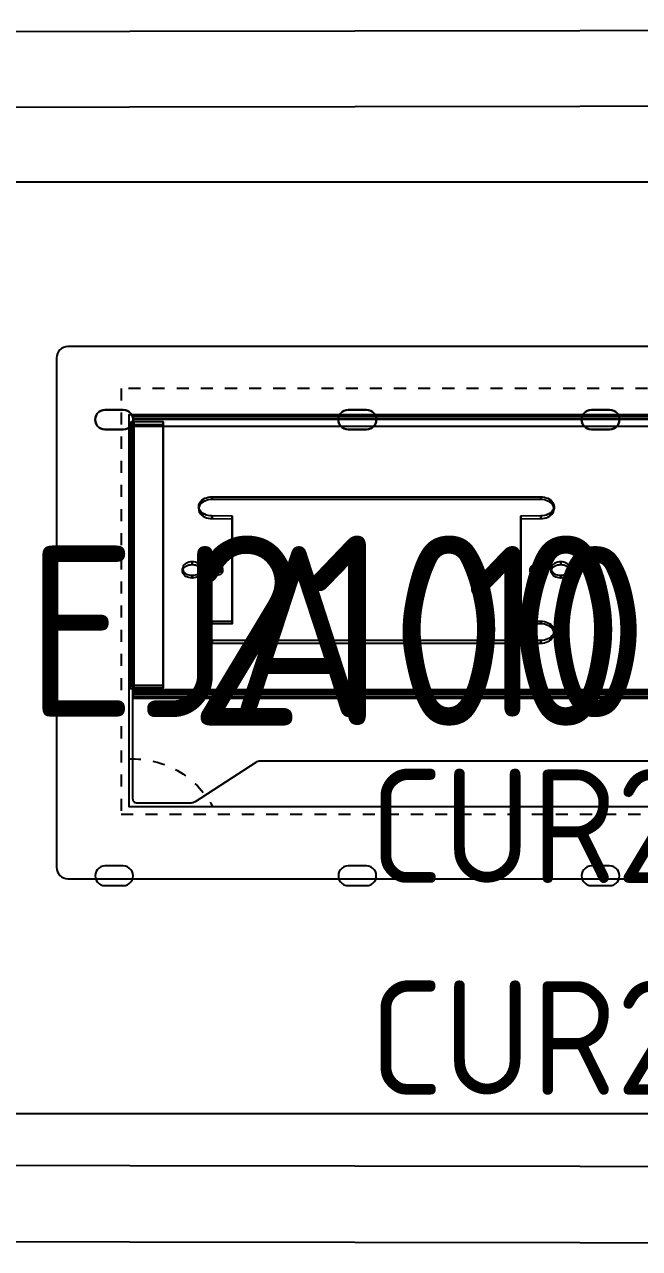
# Model space of a CAD drawing. Header units: millimetres. Extents: x 151130 to 215929, y 2134 to 34533.
# Drawn here: x 156136.6 to 156298.3, y 32322.3 to 32644.3 of the extents above; entities that cross this region are included whole.
import ezdxf

# ---------------------------------------------------------------- set-up
doc = ezdxf.new("R2010")
doc.units = ezdxf.units.MM
doc.linetypes.add('Dashed', pattern=[21.166667, 10.583333, -10.583333])
for name, color, linetype in [('caja doble', 7, 'Continuous'), ('MUEBLES', 8, 'Continuous'), ('OH CUBIERTA', 3, 'Continuous'), ('OH TEXTO', 1, 'Continuous'), ('OH!-Furniture', 7, 'Continuous'), ('OH!_LAM- A', 4, 'Continuous'), ('OH-_LAM-B', 6, 'Continuous'), ('tapa caja elect doble', 7, 'Continuous')]:
    doc.layers.add(name, color=color, linetype=linetype)
doc.styles.get("Standard").update_dxf_attribs({"font": 'isocp2.shx'})

# ---------------------------------------------------------------- blocks, each defined once
blk = doc.blocks.new('CUR25.210120')
at = {"layer": 'OH TEXTO', "insert": (874.6, 626.51), "char_height": 50, "attachment_point": 1}
blk.add_mtext_dynamic_manual_height_columns('2100 X 1200', width=453.8263, gutter_width=12.5, heights=[0], dxfattribs=at)
at = {"layer": 'OH!_LAM- A', "insert": (922.28, 565.11), "char_height": 50, "width": 489.7613, "attachment_point": 1}
blk.add_mtext('{\\H0.6x;CUR25.210120.A}', dxfattribs=at)
at = {"layer": 'OH-_LAM-B', "insert": (922.28, 509.4), "char_height": 50, "width": 489.7613, "attachment_point": 1}
blk.add_mtext('{\\H0.6x;CUR25.210120.B}', dxfattribs=at)
blk = doc.blocks.new('1000 DOBLE')
at = {"layer": 'OH!-Furniture', "color": 2}
blk.add_lwpolyline([(2093.89, 613.22), (1093.89, 613.22), (1093.89, 368.2), (2093.89, 368.2)], close=True, dxfattribs=at)
at = {"layer": 'OH!-Furniture', "color": 2, "flags": 128}
for points in [[(1394.27, 548.12), (1393.71, 548.17), (1393.14, 548.36), (1392.67, 548.69), (1392.25, 549.11), (1391.92, 549.58), (1391.74, 550.14), (1391.69, 550.71), (1391.74, 551.27), (1391.92, 551.83), (1392.25, 552.3), (1392.67, 552.73), (1393.14, 553.05), (1393.71, 553.24), (1394.27, 553.29), (1399.06, 553.29), (1399.63, 553.24), (1400.19, 553.05), (1400.66, 552.73), (1401.08, 552.3), (1401.41, 551.83), (1401.6, 551.27), (1401.64, 550.71), (1401.6, 550.14), (1401.41, 549.58), (1401.08, 549.11), (1400.66, 548.69), (1400.19, 548.36), (1399.63, 548.17), (1399.06, 548.12)], [(1399.06, 553.29), (1394.27, 553.29), (1393.71, 553.24), (1393.14, 553.05), (1392.67, 552.73), (1392.25, 552.3), (1391.92, 551.83), (1391.74, 551.27), (1391.69, 550.71), (1391.74, 550.14), (1391.92, 549.58), (1392.25, 549.11), (1392.67, 548.69), (1393.14, 548.36), (1393.71, 548.17), (1394.27, 548.12), (1399.06, 548.12), (1399.63, 548.17), (1400.19, 548.36), (1400.66, 548.69), (1401.08, 549.11), (1401.41, 549.58), (1401.6, 550.14), (1401.64, 550.71), (1401.6, 551.27), (1401.41, 551.83), (1401.08, 552.3), (1400.66, 552.73), (1400.19, 553.05), (1399.63, 553.24)], [(1458.24, 548.12), (1457.67, 548.17), (1457.11, 548.36), (1456.64, 548.69), (1456.22, 549.11), (1455.89, 549.58), (1455.7, 550.14), (1455.65, 550.71), (1455.7, 551.27), (1455.89, 551.83), (1456.22, 552.3), (1456.64, 552.73), (1457.11, 553.05), (1457.67, 553.24), (1458.24, 553.29), (1463.03, 553.29), (1463.59, 553.24), (1464.15, 553.05), (1464.62, 552.73), (1465.05, 552.3), (1465.37, 551.83), (1465.56, 551.27), (1465.61, 550.71), (1465.56, 550.14), (1465.37, 549.58), (1465.05, 549.11), (1464.62, 548.69), (1464.15, 548.36), (1463.59, 548.17), (1463.03, 548.12)], [(1463.03, 553.29), (1458.24, 553.29), (1457.67, 553.24), (1457.11, 553.05), (1456.64, 552.73), (1456.22, 552.3), (1455.89, 551.83), (1455.7, 551.27), (1455.65, 550.71), (1455.7, 550.14), (1455.89, 549.58), (1456.22, 549.11), (1456.64, 548.69), (1457.11, 548.36), (1457.67, 548.17), (1458.24, 548.12), (1463.03, 548.12), (1463.59, 548.17), (1464.15, 548.36), (1464.62, 548.69), (1465.05, 549.11), (1465.37, 549.58), (1465.56, 550.14), (1465.61, 550.71), (1465.56, 551.27), (1465.37, 551.83), (1465.05, 552.3), (1464.62, 552.73), (1464.15, 553.05), (1463.59, 553.24)], [(1522.2, 548.12), (1521.64, 548.17), (1521.07, 548.36), (1520.6, 548.69), (1520.18, 549.11), (1519.85, 549.58), (1519.66, 550.14), (1519.62, 550.71), (1519.66, 551.27), (1519.85, 551.83), (1520.18, 552.3), (1520.6, 552.73), (1521.07, 553.05), (1521.64, 553.24), (1522.2, 553.29), (1526.99, 553.29), (1527.55, 553.24), (1528.12, 553.05), (1528.59, 552.73), (1529.01, 552.3), (1529.34, 551.83), (1529.53, 551.27), (1529.57, 550.71), (1529.53, 550.14), (1529.34, 549.58), (1529.01, 549.11), (1528.59, 548.69), (1528.12, 548.36), (1527.55, 548.17), (1526.99, 548.12)], [(1526.99, 553.29), (1522.2, 553.29), (1521.64, 553.24), (1521.07, 553.05), (1520.6, 552.73), (1520.18, 552.3), (1519.85, 551.83), (1519.66, 551.27), (1519.62, 550.71), (1519.66, 550.14), (1519.85, 549.58), (1520.18, 549.11), (1520.6, 548.69), (1521.07, 548.36), (1521.64, 548.17), (1522.2, 548.12), (1526.99, 548.12), (1527.55, 548.17), (1528.12, 548.36), (1528.59, 548.69), (1529.01, 549.11), (1529.34, 549.58), (1529.53, 550.14), (1529.57, 550.71), (1529.53, 551.27), (1529.34, 551.83), (1529.01, 552.3), (1528.59, 552.73), (1528.12, 553.05), (1527.55, 553.24)], [(1399.06, 428.13), (1399.63, 428.18), (1400.19, 428.37), (1400.66, 428.69), (1401.08, 429.12), (1401.41, 429.59), (1401.6, 430.15), (1401.64, 430.71), (1401.6, 431.28), (1401.41, 431.84), (1401.08, 432.31), (1400.66, 432.73), (1400.19, 433.06), (1399.63, 433.25), (1399.06, 433.3), (1394.27, 433.3), (1393.71, 433.25), (1393.14, 433.06), (1392.67, 432.73), (1392.25, 432.31), (1391.92, 431.84), (1391.74, 431.28), (1391.69, 430.71), (1391.74, 430.15), (1391.92, 429.59), (1392.25, 429.12), (1392.67, 428.69), (1393.14, 428.37), (1393.71, 428.18), (1394.27, 428.13)], [(1399.06, 433.3), (1394.27, 433.3), (1393.71, 433.25), (1393.14, 433.06), (1392.67, 432.73), (1392.25, 432.31), (1391.92, 431.84), (1391.74, 431.28), (1391.69, 430.71), (1391.74, 430.15), (1391.92, 429.59), (1392.25, 429.12), (1392.67, 428.69), (1393.14, 428.37), (1393.71, 428.18), (1394.27, 428.13), (1399.06, 428.13), (1399.63, 428.18), (1400.19, 428.37), (1400.66, 428.69), (1401.08, 429.12), (1401.41, 429.59), (1401.6, 430.15), (1401.64, 430.71), (1401.6, 431.28), (1401.41, 431.84), (1401.08, 432.31), (1400.66, 432.73), (1400.19, 433.06), (1399.63, 433.25)], [(1463.03, 428.13), (1463.59, 428.18), (1464.15, 428.37), (1464.62, 428.69), (1465.05, 429.12), (1465.37, 429.59), (1465.56, 430.15), (1465.61, 430.71), (1465.56, 431.28), (1465.37, 431.84), (1465.05, 432.31), (1464.62, 432.73), (1464.15, 433.06), (1463.59, 433.25), (1463.03, 433.3), (1458.24, 433.3), (1457.67, 433.25), (1457.11, 433.06), (1456.64, 432.73), (1456.22, 432.31), (1455.89, 431.84), (1455.7, 431.28), (1455.65, 430.71), (1455.7, 430.15), (1455.89, 429.59), (1456.22, 429.12), (1456.64, 428.69), (1457.11, 428.37), (1457.67, 428.18), (1458.24, 428.13)], [(1463.03, 433.3), (1458.24, 433.3), (1457.67, 433.25), (1457.11, 433.06), (1456.64, 432.73), (1456.22, 432.31), (1455.89, 431.84), (1455.7, 431.28), (1455.65, 430.71), (1455.7, 430.15), (1455.89, 429.59), (1456.22, 429.12), (1456.64, 428.69), (1457.11, 428.37), (1457.67, 428.18), (1458.24, 428.13), (1463.03, 428.13), (1463.59, 428.18), (1464.15, 428.37), (1464.62, 428.69), (1465.05, 429.12), (1465.37, 429.59), (1465.56, 430.15), (1465.61, 430.71), (1465.56, 431.28), (1465.37, 431.84), (1465.05, 432.31), (1464.62, 432.73), (1464.15, 433.06), (1463.59, 433.25)], [(1526.99, 428.13), (1527.55, 428.18), (1528.12, 428.37), (1528.59, 428.69), (1529.01, 429.12), (1529.34, 429.59), (1529.53, 430.15), (1529.57, 430.71), (1529.53, 431.28), (1529.34, 431.84), (1529.01, 432.31), (1528.59, 432.73), (1528.12, 433.06), (1527.55, 433.25), (1526.99, 433.3), (1522.2, 433.3), (1521.64, 433.25), (1521.07, 433.06), (1520.6, 432.73), (1520.18, 432.31), (1519.85, 431.84), (1519.66, 431.28), (1519.62, 430.71), (1519.66, 430.15), (1519.85, 429.59), (1520.18, 429.12), (1520.6, 428.69), (1521.07, 428.37), (1521.64, 428.18), (1522.2, 428.13)], [(1526.99, 433.3), (1522.2, 433.3), (1521.64, 433.25), (1521.07, 433.06), (1520.6, 432.73), (1520.18, 432.31), (1519.85, 431.84), (1519.66, 431.28), (1519.62, 430.71), (1519.66, 430.15), (1519.85, 429.59), (1520.18, 429.12), (1520.6, 428.69), (1521.07, 428.37), (1521.64, 428.18), (1522.2, 428.13), (1526.99, 428.13), (1527.55, 428.18), (1528.12, 428.37), (1528.59, 428.69), (1529.01, 429.12), (1529.34, 429.59), (1529.53, 430.15), (1529.57, 430.71), (1529.53, 431.28), (1529.34, 431.84), (1529.01, 432.31), (1528.59, 432.73), (1528.12, 433.06), (1527.55, 433.25)]]:
    blk.add_lwpolyline(points, close=True, dxfattribs=at)
at = {"layer": 'OH!-Furniture', "insert": (1233.08, 517.46), "char_height": 45, "attachment_point": 1}
blk.add_mtext_dynamic_manual_height_columns('{\\C1;BANDEJA 1000}', width=627.7096, gutter_width=12.5, heights=[0], dxfattribs=at)
blk = doc.blocks.new('3X1_P')
at = {"color": 3}
blk.add_lwpolyline([(205.17, 52.07, -0.414214), (202.17, 49.07), (68.17, 49.07, -0.414214), (65.17, 52.07), (65.17, 466.13, -0.41421), (68.17, 469.13), (202.17, 469.13, -0.414217), (205.17, 466.13)], format="xyb", close=True, dxfattribs=at)
at = {"color": 8, "linetype": 'Dashed', "ltscale": 0.3}
blk.add_lwpolyline([(194.17, 452.13), (194.17, 66.07), (82.17, 66.07), (82.17, 452.13)], close=True, dxfattribs=at)
at = {"color": 3}
blk.add_lwpolyline([(187.17, 450.13), (187.17, 68.07), (84.17, 68.07), (84.17, 450.13)], close=True, dxfattribs=at)
at = {"color": 1}
blk.add_lwpolyline([(184.17, 326.13), (184.17, 69.07), (86.17, 69.07, -0.414218), (85.17, 70.07), (85.17, 84.48, -0.144571), (85.49, 85.56), (95.85, 101.57, 0.144571), (96.17, 102.66), (96.17, 326.13), (96.17, 415.54, 0.144571), (95.85, 416.63), (85.49, 432.64, -0.144571), (85.17, 433.72), (85.17, 448.13, -0.414218), (86.17, 449.13), (184.17, 449.13)], format="xyb", close=True, dxfattribs=at)
at = {"color": 8, "linetype": 'Dashed', "ltscale": 0.3}
blk.add_lwpolyline([(96.67, 68.07), (84.17, 68.07), (84.17, 90.07, -0.289661)], format="xyb", close=True, dxfattribs=at)
at = {"layer": 'caja doble', "color": 8, "flags": 128}
for points in [[(112.7, 69.22), (112.74, 69.22), (112.87, 69.22), (113.06, 69.22), (113.33, 69.22), (113.63, 69.22), (113.95, 69.22), (113.95, 447), (113.63, 447), (113.33, 447), (113.06, 447), (112.87, 447), (112.74, 447), (112.7, 447)], [(113.95, 69.22), (113.63, 69.22), (113.33, 69.22), (113.06, 69.22), (112.87, 69.22), (112.74, 69.22), (112.7, 69.22), (112.7, 447), (112.7, 69.22), (113.7, 69.22), (113.7, 447), (112.7, 447), (112.74, 447), (112.87, 447), (113.06, 447), (113.33, 447), (113.63, 447), (113.95, 447)], [(113.7, 69.22), (112.7, 69.22), (112.7, 447), (113.7, 447)], [(113.06, 447), (113.06, 69.22)], [(113.95, 69.22), (113.83, 69.22), (113.73, 69.22), (113.7, 69.22), (113.7, 447), (113.73, 447), (113.83, 447), (113.95, 447)], [(113.7, 447), (113.7, 69.22), (113.73, 69.22), (113.83, 69.22), (113.95, 69.22), (113.95, 447), (113.83, 447), (113.73, 447)], [(113.77, 447), (113.77, 69.22)], [(113.95, 69.22), (113.95, 447), (114.27, 447), (114.57, 447), (114.84, 447), (114.84, 69.22), (186.81, 69.22), (186.81, 447), (186.81, 69.22), (114.84, 69.22), (114.57, 69.22), (114.27, 69.22)], [(114, 447), (114, 69.22)], [(114.05, 447), (114.05, 69.22)], [(114.09, 447), (114.09, 69.22)], [(114.13, 447), (114.13, 69.22)], [(114.13, 447), (186.1, 447), (186.1, 69.22), (114.13, 69.22)], [(114.2, 447), (114.2, 69.22)], [(114.43, 447), (114.43, 69.22)], [(114.64, 447), (114.64, 69.22)], [(114.84, 447), (114.84, 69.22)], [(186.15, 447), (186.15, 69.22)], [(187.07, 69.22), (187.07, 447)], [(146.03, 179.15), (146.34, 179.18), (146.64, 179.29), (146.92, 179.48), (147.17, 179.73), (147.39, 180.03), (147.57, 180.39), (147.7, 180.79), (147.78, 181.21), (147.8, 181.64), (147.78, 182.08), (147.7, 182.5), (147.57, 182.89), (147.39, 183.24), (147.17, 183.55), (146.92, 183.8), (146.64, 183.98), (146.34, 184.1), (146.03, 184.14), (145.73, 184.1), (145.43, 183.98), (145.16, 183.8), (144.89, 183.55), (144.68, 183.24), (144.51, 182.89), (144.38, 182.5), (144.3, 182.08), (144.27, 181.64), (144.3, 181.21), (144.38, 180.79), (144.51, 180.39), (144.68, 180.03), (144.89, 179.73), (145.16, 179.48), (145.43, 179.29), (145.73, 179.18), (146.03, 179.15)], [(146.03, 184.14), (145.73, 184.1), (145.43, 183.98), (145.16, 183.8), (144.89, 183.55), (144.68, 183.24), (144.51, 182.89), (144.38, 182.5), (144.3, 182.08), (144.27, 181.64), (144.3, 181.21), (144.38, 180.79), (144.51, 180.39), (144.68, 180.03), (144.89, 179.73), (145.16, 179.48), (145.43, 179.29), (145.73, 179.18), (146.03, 179.15), (146.34, 179.18), (146.64, 179.29), (146.92, 179.48), (147.17, 179.73), (147.39, 180.03), (147.57, 180.39), (147.7, 180.79), (147.78, 181.21), (147.8, 181.64), (147.78, 182.08), (147.7, 182.5), (147.57, 182.89), (147.39, 183.24), (147.17, 183.55), (146.92, 183.8), (146.64, 183.98), (146.34, 184.1), (146.03, 184.14)], [(146.74, 179.15), (146.44, 179.18), (146.14, 179.29), (145.86, 179.48), (145.61, 179.73), (145.39, 180.03), (145.22, 180.39), (145.09, 180.79), (145, 181.21), (144.98, 181.64), (145, 182.08), (145.09, 182.5), (145.22, 182.89), (145.39, 183.24), (145.61, 183.55), (145.86, 183.8), (146.14, 183.98), (146.44, 184.1), (146.74, 184.14), (147.05, 184.1), (147.35, 183.98), (147.62, 183.8), (147.88, 183.55), (148.09, 183.24), (148.27, 182.89), (148.4, 182.5), (148.49, 182.08), (148.51, 181.64), (148.49, 181.21), (148.4, 180.79), (148.27, 180.39), (148.09, 180.03), (147.88, 179.73), (147.62, 179.48), (147.35, 179.29), (147.05, 179.18), (146.74, 179.15)], [(146.74, 184.14), (147.05, 184.1), (147.35, 183.98), (147.62, 183.8), (147.88, 183.55), (148.09, 183.24), (148.27, 182.89), (148.4, 182.5), (148.49, 182.08), (148.51, 181.64), (148.49, 181.21), (148.4, 180.79), (148.27, 180.39), (148.09, 180.03), (147.88, 179.73), (147.62, 179.48), (147.35, 179.29), (147.05, 179.18), (146.74, 179.15), (146.44, 179.18), (146.14, 179.29), (145.86, 179.48), (145.61, 179.73), (145.39, 180.03), (145.22, 180.39), (145.09, 180.79), (145, 181.21), (144.98, 181.64), (145, 182.08), (145.09, 182.5), (145.22, 182.89), (145.39, 183.24), (145.61, 183.55), (145.86, 183.8), (146.14, 183.98), (146.44, 184.1), (146.74, 184.14)], [(146.74, 184.14), (146.03, 184.14)], [(144.98, 181.64), (144.27, 181.64)], [(148.51, 181.64), (147.8, 181.64)], [(132.18, 89.96), (132.14, 89.46), (132.06, 88.97), (131.92, 88.5), (131.76, 88.06), (131.54, 87.66), (131.28, 87.31), (130.99, 87.02), (130.68, 86.78), (130.34, 86.6), (130, 86.49), (129.65, 86.45), (129.29, 86.49), (128.94, 86.6), (128.61, 86.78), (128.3, 87.02), (128.01, 87.31), (127.76, 87.66), (127.54, 88.06), (127.36, 88.5), (127.23, 88.97), (127.16, 89.46), (127.12, 89.96), (127.12, 176.39), (127.16, 176.89), (127.24, 177.39), (127.39, 177.85), (127.57, 178.3), (127.78, 178.69), (128.03, 179.05), (128.33, 179.34), (128.64, 179.58), (128.98, 179.76), (129.33, 179.85), (129.69, 179.89), (130.04, 179.85), (130.39, 179.76), (130.73, 179.58), (131.05, 179.34), (131.34, 179.05), (131.59, 178.69), (131.82, 178.3), (132, 177.85), (132.13, 177.39), (132.21, 176.89), (132.25, 176.39), (132.25, 171.15), (159.83, 171.15), (159.9, 176.39), (159.94, 176.89), (160.02, 177.39), (160.14, 177.85), (160.32, 178.3), (160.53, 178.69), (160.79, 179.04), (161.07, 179.34), (161.38, 179.58), (161.72, 179.76), (162.07, 179.85), (162.43, 179.89), (162.79, 179.85), (163.13, 179.76), (163.46, 179.58), (163.78, 179.34), (164.07, 179.04), (164.32, 178.69), (164.53, 178.3), (164.7, 177.85), (164.83, 177.39), (164.92, 176.89), (164.95, 176.39), (164.95, 89.96), (164.92, 89.46), (164.83, 88.97), (164.7, 88.5), (164.53, 88.06), (164.32, 87.66), (164.07, 87.31), (163.78, 87.02), (163.46, 86.78), (163.13, 86.6), (162.79, 86.49), (162.43, 86.45), (162.07, 86.49), (161.72, 86.6), (161.38, 86.78), (161.07, 87.02), (160.79, 87.31), (160.53, 87.66), (160.32, 88.06), (160.14, 88.5), (160.02, 88.97), (159.94, 89.46), (159.9, 89.96), (159.83, 95.21), (132.25, 95.21)], [(127.12, 89.96), (127.12, 176.39), (127.16, 176.89), (127.24, 177.39), (127.39, 177.85), (127.57, 178.3), (127.78, 178.69), (128.03, 179.05), (128.33, 179.34), (128.64, 179.58), (128.98, 179.76), (129.33, 179.85), (129.69, 179.89), (130.04, 179.85), (130.39, 179.76), (130.73, 179.58), (131.05, 179.34), (131.34, 179.05), (131.59, 178.69), (131.82, 178.3), (132, 177.85), (132.13, 177.39), (132.21, 176.89), (132.25, 176.39), (132.25, 171.15), (159.83, 171.15), (159.9, 176.39), (159.94, 176.89), (160.02, 177.39), (160.14, 177.85), (160.32, 178.3), (160.53, 178.69), (160.79, 179.04), (161.07, 179.34), (161.38, 179.58), (161.72, 179.76), (162.07, 179.85), (162.43, 179.89), (162.79, 179.85), (163.13, 179.76), (163.46, 179.58), (163.78, 179.34), (164.07, 179.04), (164.32, 178.69), (164.53, 178.3), (164.7, 177.85), (164.83, 177.39), (164.92, 176.89), (164.95, 176.39), (164.95, 89.96), (164.92, 89.46), (164.83, 88.97), (164.7, 88.5), (164.53, 88.06), (164.32, 87.66), (164.07, 87.31), (163.78, 87.02), (163.46, 86.78), (163.13, 86.6), (162.79, 86.49), (162.43, 86.45), (162.07, 86.49), (161.72, 86.6), (161.38, 86.78), (161.07, 87.02), (160.79, 87.31), (160.53, 87.66), (160.32, 88.06), (160.14, 88.5), (160.02, 88.97), (159.94, 89.46), (159.9, 89.96), (159.83, 95.21), (132.25, 95.21), (132.18, 89.96), (132.14, 89.46), (132.06, 88.97), (131.92, 88.5), (131.76, 88.06), (131.54, 87.66), (131.28, 87.31), (130.99, 87.02), (130.68, 86.78), (130.34, 86.6), (130, 86.49), (129.65, 86.45), (129.29, 86.49), (128.94, 86.6), (128.61, 86.78), (128.3, 87.02), (128.01, 87.31), (127.76, 87.66), (127.54, 88.06), (127.36, 88.5), (127.23, 88.97), (127.16, 89.46)], [(127.83, 89.96), (127.87, 89.46), (127.95, 88.97), (128.07, 88.5), (128.25, 88.06), (128.46, 87.66), (128.72, 87.31), (129, 87.02), (129.31, 86.78), (129.65, 86.6), (130, 86.49), (130.36, 86.45), (130.7, 86.49), (131.05, 86.6), (131.39, 86.78), (131.71, 87.02), (131.98, 87.31), (132.25, 87.66), (132.46, 88.06), (132.63, 88.5), (132.76, 88.97), (132.85, 89.46), (132.88, 89.96), (132.95, 95.21), (160.53, 95.21), (160.61, 89.96), (160.64, 89.46), (160.73, 88.97), (160.85, 88.5), (161.03, 88.06), (161.24, 87.66), (161.49, 87.31), (161.78, 87.02), (162.09, 86.78), (162.43, 86.6), (162.77, 86.49), (163.13, 86.45), (163.49, 86.49), (163.84, 86.6), (164.18, 86.78), (164.49, 87.02), (164.77, 87.31), (165.03, 87.66), (165.24, 88.06), (165.41, 88.5), (165.54, 88.97), (165.62, 89.46), (165.66, 89.96), (165.66, 176.39), (165.62, 176.89), (165.54, 177.39), (165.41, 177.85), (165.24, 178.3), (165.03, 178.69), (164.77, 179.04), (164.49, 179.34), (164.18, 179.58), (163.84, 179.76), (163.49, 179.85), (163.13, 179.89), (162.77, 179.85), (162.43, 179.76), (162.09, 179.58), (161.78, 179.34), (161.49, 179.04), (161.24, 178.69), (161.03, 178.3), (160.85, 177.85), (160.73, 177.39), (160.64, 176.89), (160.61, 176.39), (160.53, 171.15), (132.95, 171.15), (132.95, 176.39), (132.92, 176.89), (132.83, 177.39), (132.7, 177.85), (132.52, 178.3), (132.3, 178.69), (132.04, 179.05), (131.76, 179.34), (131.43, 179.58), (131.1, 179.76), (130.75, 179.85), (130.39, 179.89), (130.03, 179.85), (129.69, 179.76), (129.35, 179.58), (129.04, 179.34), (128.74, 179.05), (128.49, 178.69), (128.27, 178.3), (128.09, 177.85), (127.95, 177.39), (127.87, 176.89), (127.83, 176.39)], [(132.88, 89.96), (132.95, 95.21), (160.53, 95.21), (160.61, 89.96), (160.64, 89.46), (160.73, 88.97), (160.85, 88.5), (161.03, 88.06), (161.24, 87.66), (161.49, 87.31), (161.78, 87.02), (162.09, 86.78), (162.43, 86.6), (162.77, 86.49), (163.13, 86.45), (163.49, 86.49), (163.84, 86.6), (164.18, 86.78), (164.49, 87.02), (164.77, 87.31), (165.03, 87.66), (165.24, 88.06), (165.41, 88.5), (165.54, 88.97), (165.62, 89.46), (165.66, 89.96), (165.66, 176.39), (165.62, 176.89), (165.54, 177.39), (165.41, 177.85), (165.24, 178.3), (165.03, 178.69), (164.77, 179.04), (164.49, 179.34), (164.18, 179.58), (163.84, 179.76), (163.49, 179.85), (163.13, 179.89), (162.77, 179.85), (162.43, 179.76), (162.09, 179.58), (161.78, 179.34), (161.49, 179.04), (161.24, 178.69), (161.03, 178.3), (160.85, 177.85), (160.73, 177.39), (160.64, 176.89), (160.61, 176.39), (160.53, 171.15), (132.95, 171.15), (132.95, 176.39), (132.92, 176.89), (132.83, 177.39), (132.7, 177.85), (132.52, 178.3), (132.3, 178.69), (132.04, 179.05), (131.76, 179.34), (131.43, 179.58), (131.1, 179.76), (130.75, 179.85), (130.39, 179.89), (130.03, 179.85), (129.69, 179.76), (129.35, 179.58), (129.04, 179.34), (128.74, 179.05), (128.49, 178.69), (128.27, 178.3), (128.09, 177.85), (127.95, 177.39), (127.87, 176.89), (127.83, 176.39), (127.83, 89.96), (127.87, 89.46), (127.95, 88.97), (128.07, 88.5), (128.25, 88.06), (128.46, 87.66), (128.72, 87.31), (129, 87.02), (129.31, 86.78), (129.65, 86.6), (130, 86.49), (130.36, 86.45), (130.7, 86.49), (131.05, 86.6), (131.39, 86.78), (131.71, 87.02), (131.98, 87.31), (132.25, 87.66), (132.46, 88.06), (132.63, 88.5), (132.76, 88.97), (132.85, 89.46)], [(128.61, 178.87), (127.9, 178.87)], [(130.39, 179.89), (129.69, 179.89)], [(132.18, 178.87), (131.47, 178.87)], [(146.74, 179.15), (146.03, 179.15)], [(161.36, 178.87), (160.65, 178.87)], [(163.13, 179.89), (162.43, 179.89)], [(164.91, 178.87), (164.2, 178.87)], [(127.83, 176.39), (127.12, 176.39)], [(132.95, 176.39), (132.25, 176.39)], [(146.03, 173.65), (146.27, 173.69), (146.5, 173.79), (146.7, 173.97), (146.87, 174.21), (146.99, 174.5), (147.07, 174.81), (147.1, 175.15), (147.07, 175.48), (146.99, 175.79), (146.87, 176.08), (146.7, 176.32), (146.5, 176.5), (146.27, 176.61), (146.03, 176.64), (145.8, 176.61), (145.58, 176.5), (145.37, 176.32), (145.21, 176.08), (145.09, 175.79), (145, 175.48), (144.98, 175.15), (145, 174.81), (145.09, 174.5), (145.21, 174.21), (145.37, 173.97), (145.58, 173.79), (145.8, 173.69), (146.03, 173.65)], [(146.03, 176.64), (145.8, 176.61), (145.58, 176.5), (145.37, 176.32), (145.21, 176.08), (145.09, 175.79), (145, 175.48), (144.98, 175.15), (145, 174.81), (145.09, 174.5), (145.21, 174.21), (145.37, 173.97), (145.58, 173.79), (145.8, 173.69), (146.03, 173.65), (146.27, 173.69), (146.5, 173.79), (146.7, 173.97), (146.87, 174.21), (146.99, 174.5), (147.07, 174.81), (147.1, 175.15), (147.07, 175.48), (146.99, 175.79), (146.87, 176.08), (146.7, 176.32), (146.5, 176.5), (146.27, 176.61), (146.03, 176.64)], [(145.68, 175.15), (144.98, 175.15)], [(146.74, 173.65), (146.51, 173.69), (146.28, 173.79), (146.08, 173.97), (145.91, 174.21), (145.79, 174.5), (145.71, 174.81), (145.68, 175.15), (145.71, 175.48), (145.79, 175.79), (145.91, 176.08), (146.08, 176.32), (146.28, 176.5), (146.51, 176.61), (146.74, 176.64), (146.98, 176.61), (147.21, 176.5), (147.41, 176.32), (147.58, 176.08), (147.7, 175.79), (147.78, 175.48), (147.8, 175.15), (147.78, 174.81), (147.7, 174.5), (147.58, 174.21), (147.41, 173.97), (147.21, 173.79), (146.98, 173.69), (146.74, 173.65)], [(146.74, 176.64), (146.98, 176.61), (147.21, 176.5), (147.41, 176.32), (147.58, 176.08), (147.7, 175.79), (147.78, 175.48), (147.8, 175.15), (147.78, 174.81), (147.7, 174.5), (147.58, 174.21), (147.41, 173.97), (147.21, 173.79), (146.98, 173.69), (146.74, 173.65), (146.51, 173.69), (146.28, 173.79), (146.08, 173.97), (145.91, 174.21), (145.79, 174.5), (145.71, 174.81), (145.68, 175.15), (145.71, 175.48), (145.79, 175.79), (145.91, 176.08), (146.08, 176.32), (146.28, 176.5), (146.51, 176.61), (146.74, 176.64)], [(146.74, 176.64), (146.03, 176.64)], [(147.8, 175.15), (147.1, 175.15)], [(160.61, 176.39), (159.9, 176.39)], [(165.66, 176.39), (164.95, 176.39)], [(132.95, 171.15), (132.25, 171.15)], [(146.74, 173.65), (146.03, 173.65)], [(160.53, 171.15), (159.83, 171.15)], [(132.95, 95.21), (132.25, 95.21)], [(160.53, 95.21), (159.83, 95.21)], [(146.03, 89.71), (146.27, 89.75), (146.5, 89.86), (146.7, 90.04), (146.87, 90.27), (146.99, 90.56), (147.07, 90.87), (147.1, 91.21), (147.07, 91.54), (146.99, 91.86), (146.87, 92.14), (146.7, 92.38), (146.5, 92.56), (146.27, 92.67), (146.03, 92.71), (145.8, 92.67), (145.58, 92.56), (145.37, 92.38), (145.21, 92.14), (145.09, 91.86), (145, 91.54), (144.98, 91.21), (145, 90.87), (145.09, 90.56), (145.21, 90.27), (145.37, 90.04), (145.58, 89.86), (145.8, 89.75), (146.03, 89.71)], [(146.03, 92.71), (145.8, 92.67), (145.58, 92.56), (145.37, 92.38), (145.21, 92.14), (145.09, 91.86), (145, 91.54), (144.98, 91.21), (145, 90.87), (145.09, 90.56), (145.21, 90.27), (145.37, 90.04), (145.58, 89.86), (145.8, 89.75), (146.03, 89.71), (146.27, 89.75), (146.5, 89.86), (146.7, 90.04), (146.87, 90.27), (146.99, 90.56), (147.07, 90.87), (147.1, 91.21), (147.07, 91.54), (146.99, 91.86), (146.87, 92.14), (146.7, 92.38), (146.5, 92.56), (146.27, 92.67), (146.03, 92.71)], [(145.68, 91.21), (144.98, 91.21)], [(146.74, 89.71), (146.51, 89.75), (146.28, 89.86), (146.08, 90.04), (145.91, 90.27), (145.79, 90.56), (145.71, 90.87), (145.68, 91.21), (145.71, 91.54), (145.79, 91.86), (145.91, 92.14), (146.08, 92.38), (146.28, 92.56), (146.51, 92.67), (146.74, 92.71), (146.98, 92.67), (147.21, 92.56), (147.41, 92.38), (147.58, 92.14), (147.7, 91.86), (147.78, 91.54), (147.8, 91.21), (147.78, 90.87), (147.7, 90.56), (147.58, 90.27), (147.41, 90.04), (147.21, 89.86), (146.98, 89.75), (146.74, 89.71)], [(146.74, 92.71), (146.98, 92.67), (147.21, 92.56), (147.41, 92.38), (147.58, 92.14), (147.7, 91.86), (147.78, 91.54), (147.8, 91.21), (147.78, 90.87), (147.7, 90.56), (147.58, 90.27), (147.41, 90.04), (147.21, 89.86), (146.98, 89.75), (146.74, 89.71), (146.51, 89.75), (146.28, 89.86), (146.08, 90.04), (145.91, 90.27), (145.79, 90.56), (145.71, 90.87), (145.68, 91.21), (145.71, 91.54), (145.79, 91.86), (145.91, 92.14), (146.08, 92.38), (146.28, 92.56), (146.51, 92.67), (146.74, 92.71)], [(146.74, 92.71), (146.03, 92.71)], [(147.8, 91.21), (147.1, 91.21)], [(127.83, 89.96), (127.12, 89.96)], [(128.58, 87.48), (127.88, 87.48)], [(132.13, 87.48), (131.42, 87.48)], [(132.88, 89.96), (132.18, 89.96)], [(146.03, 82.22), (146.34, 82.25), (146.64, 82.36), (146.92, 82.55), (147.17, 82.8), (147.39, 83.1), (147.57, 83.46), (147.7, 83.86), (147.78, 84.28), (147.8, 84.71), (147.78, 85.15), (147.7, 85.57), (147.57, 85.96), (147.39, 86.32), (147.17, 86.62), (146.92, 86.87), (146.64, 87.05), (146.34, 87.17), (146.03, 87.21), (145.73, 87.17), (145.43, 87.05), (145.16, 86.87), (144.89, 86.62), (144.68, 86.32), (144.51, 85.96), (144.38, 85.57), (144.3, 85.15), (144.27, 84.71), (144.3, 84.28), (144.38, 83.86), (144.51, 83.46), (144.68, 83.1), (144.89, 82.8), (145.16, 82.55), (145.43, 82.36), (145.73, 82.25), (146.03, 82.22)], [(146.03, 87.21), (145.73, 87.17), (145.43, 87.05), (145.16, 86.87), (144.89, 86.62), (144.68, 86.32), (144.51, 85.96), (144.38, 85.57), (144.3, 85.15), (144.27, 84.71), (144.3, 84.28), (144.38, 83.86), (144.51, 83.46), (144.68, 83.1), (144.89, 82.8), (145.16, 82.55), (145.43, 82.36), (145.73, 82.25), (146.03, 82.22), (146.34, 82.25), (146.64, 82.36), (146.92, 82.55), (147.17, 82.8), (147.39, 83.1), (147.57, 83.46), (147.7, 83.86), (147.78, 84.28), (147.8, 84.71), (147.78, 85.15), (147.7, 85.57), (147.57, 85.96), (147.39, 86.32), (147.17, 86.62), (146.92, 86.87), (146.64, 87.05), (146.34, 87.17), (146.03, 87.21)], [(146.74, 82.22), (146.44, 82.25), (146.14, 82.36), (145.86, 82.55), (145.61, 82.8), (145.39, 83.1), (145.22, 83.46), (145.09, 83.86), (145, 84.28), (144.98, 84.71), (145, 85.15), (145.09, 85.57), (145.22, 85.96), (145.39, 86.32), (145.61, 86.62), (145.86, 86.87), (146.14, 87.05), (146.44, 87.17), (146.74, 87.21), (147.05, 87.17), (147.35, 87.05), (147.62, 86.87), (147.88, 86.62), (148.09, 86.32), (148.27, 85.96), (148.4, 85.57), (148.49, 85.15), (148.51, 84.71), (148.49, 84.28), (148.4, 83.86), (148.27, 83.46), (148.09, 83.1), (147.88, 82.8), (147.62, 82.55), (147.35, 82.36), (147.05, 82.25), (146.74, 82.22)], [(146.74, 87.21), (147.05, 87.17), (147.35, 87.05), (147.62, 86.87), (147.88, 86.62), (148.09, 86.32), (148.27, 85.96), (148.4, 85.57), (148.49, 85.15), (148.51, 84.71), (148.49, 84.28), (148.4, 83.86), (148.27, 83.46), (148.09, 83.1), (147.88, 82.8), (147.62, 82.55), (147.35, 82.36), (147.05, 82.25), (146.74, 82.22), (146.44, 82.25), (146.14, 82.36), (145.86, 82.55), (145.61, 82.8), (145.39, 83.1), (145.22, 83.46), (145.09, 83.86), (145, 84.28), (144.98, 84.71), (145, 85.15), (145.09, 85.57), (145.22, 85.96), (145.39, 86.32), (145.61, 86.62), (145.86, 86.87), (146.14, 87.05), (146.44, 87.17), (146.74, 87.21)], [(146.74, 89.71), (146.03, 89.71)], [(146.74, 87.21), (146.03, 87.21)], [(160.61, 89.96), (159.9, 89.96)], [(161.36, 87.48), (160.65, 87.48)], [(164.91, 87.48), (164.2, 87.48)], [(165.66, 89.96), (164.95, 89.96)], [(130.36, 86.45), (129.65, 86.45)], [(144.98, 84.71), (144.27, 84.71)], [(148.51, 84.71), (147.8, 84.71)], [(163.13, 86.45), (162.43, 86.45)], [(146.74, 82.22), (146.03, 82.22)], [(114.13, 69.22), (113.95, 69.22)], [(186.81, 69.22), (187, 69.22), (187.13, 69.22), (187.17, 69.22), (187.13, 69.22), (187, 69.22), (186.81, 69.22)]]:
    blk.add_lwpolyline(points, close=True, dxfattribs=at)
for points in [[(186.81, 69.22), (186.81, 447), (114.84, 447), (114.57, 447), (114.27, 447), (113.95, 447), (113.95, 69.22)], [(113.95, 69.22), (114.27, 69.22), (114.57, 69.22), (114.84, 69.22), (114.84, 447), (186.81, 447), (187, 447), (187.13, 447), (187.17, 447), (187.17, 69.22)], [(114.13, 447), (114.13, 69.22), (186.1, 69.22), (186.1, 447), (186.1, 69.22), (186.16, 69.22)], [(186.17, 69.22), (186.17, 447)]]:
    blk.add_lwpolyline(points, dxfattribs=at)
at = {"layer": 'tapa caja elect doble', "color": 8, "flags": 128}
for points in [[(116.07, 77.12), (115.36, 77.12), (115.36, 69.38), (184.68, 69.38), (184.68, 77.12), (185.39, 77.12), (185.39, 69.38), (185.37, 69.14), (185.32, 68.9), (185.24, 68.69), (185.13, 68.5), (184.99, 68.34), (184.85, 68.23), (184.67, 68.16), (184.5, 68.14), (184.5, 69.13), (184.58, 69.15), (184.63, 69.2), (184.67, 69.29), (184.68, 69.38), (184.68, 77.12), (115.36, 77.12), (115.36, 69.38), (115.35, 69.29), (115.3, 69.2), (115.25, 69.15), (115.18, 69.13)], [(184.5, 68.14), (184.67, 68.16), (184.85, 68.23), (184.99, 68.34), (185.13, 68.5), (185.24, 68.69), (185.32, 68.9), (185.37, 69.14), (185.39, 69.38), (116.07, 69.38), (116.07, 77.12)], [(184.5, 69.13), (184.58, 69.15), (184.63, 69.2), (184.67, 69.29), (184.68, 69.38), (115.36, 69.38), (115.35, 69.29), (115.3, 69.2), (115.25, 69.15), (115.18, 69.13)], [(123.95, 69.13), (123.95, 68.14)], [(143.94, 69.13), (143.94, 68.14)]]:
    blk.add_lwpolyline(points, dxfattribs=at)
for points in [[(116.07, 77.12), (185.39, 77.12), (184.68, 77.12), (115.36, 77.12), (116.07, 77.12)], [(116.07, 77.12), (185.39, 77.12), (185.39, 69.38), (116.07, 69.38)], [(115.18, 68.14), (115.35, 68.16), (115.52, 68.23), (115.67, 68.34), (115.8, 68.5), (115.92, 68.69), (115.99, 68.9), (116.04, 69.14), (116.07, 69.38), (116.04, 69.14), (115.99, 68.9), (115.92, 68.69), (115.8, 68.5), (115.67, 68.34), (115.52, 68.23), (115.35, 68.16)], [(115.18, 69.13), (115.2, 69.13), (115.19, 69.13)], [(115.18, 69.13), (115.18, 68.14), (115.18, 69.13), (115.2, 69.13), (115.19, 69.13)], [(115.18, 68.14), (184.5, 68.14), (115.18, 68.14)], [(184.5, 69.13), (115.2, 69.13), (184.5, 69.13)], [(184.63, 69.2), (115.3, 69.2)], [(185.13, 68.5), (115.8, 68.5)], [(123.95, 69.13), (123.97, 69.13), (124.05, 69.13), (124.18, 69.13), (124.36, 69.13), (124.58, 69.13), (124.85, 69.13), (125.17, 69.13), (125.54, 69.13), (125.94, 69.13), (126.39, 69.13), (126.87, 69.13), (127.4, 69.13), (127.96, 69.13), (128.54, 69.13), (129.16, 69.13), (129.79, 69.13), (130.45, 69.13), (131.13, 69.13), (131.82, 69.13), (132.52, 69.13), (133.24, 69.13), (133.95, 69.13), (134.66, 69.13), (135.37, 69.13), (136.07, 69.13), (136.77, 69.13), (137.44, 69.13), (138.1, 69.13), (138.74, 69.13), (139.36, 69.13), (139.94, 69.13), (140.49, 69.13), (141.02, 69.13), (141.5, 69.13), (141.95, 69.13), (142.36, 69.13), (142.72, 69.13), (143.04, 69.13), (143.32, 69.13), (143.54, 69.13), (143.72, 69.13), (143.85, 69.13), (143.92, 69.13), (143.94, 69.13), (143.92, 69.13), (143.85, 69.13), (143.72, 69.13), (143.54, 69.13), (143.32, 69.13), (143.04, 69.13), (142.72, 69.13), (142.36, 69.13), (141.95, 69.13), (141.5, 69.13), (141.02, 69.13), (140.49, 69.13), (139.94, 69.13), (139.36, 69.13), (138.74, 69.13), (138.1, 69.13), (137.44, 69.13), (136.77, 69.13), (136.07, 69.13), (135.37, 69.13), (134.66, 69.13), (133.95, 69.13), (133.24, 69.13), (132.52, 69.13), (131.82, 69.13), (131.13, 69.13), (130.45, 69.13), (129.79, 69.13), (129.16, 69.13), (128.54, 69.13), (127.96, 69.13), (127.4, 69.13), (126.87, 69.13), (126.39, 69.13), (125.94, 69.13), (125.54, 69.13), (125.17, 69.13), (124.85, 69.13), (124.58, 69.13), (124.36, 69.13), (124.18, 69.13), (124.05, 69.13), (123.97, 69.13), (123.95, 69.13)], [(143.94, 68.14), (143.92, 68.14), (143.85, 68.14), (143.72, 68.14), (143.54, 68.14), (143.32, 68.14), (143.04, 68.14), (142.72, 68.14), (142.36, 68.14), (141.95, 68.14), (141.5, 68.14), (141.02, 68.14), (140.49, 68.14), (139.94, 68.14), (139.36, 68.14), (138.74, 68.14), (138.1, 68.14), (137.44, 68.14), (136.77, 68.14), (136.07, 68.14), (135.37, 68.14), (134.66, 68.14), (133.95, 68.14), (133.24, 68.14), (132.52, 68.14), (131.82, 68.14), (131.13, 68.14), (130.45, 68.14), (129.79, 68.14), (129.16, 68.14), (128.54, 68.14), (127.96, 68.14), (127.4, 68.14), (126.87, 68.14), (126.39, 68.14), (125.94, 68.14), (125.54, 68.14), (125.17, 68.14), (124.85, 68.14), (124.58, 68.14), (124.36, 68.14), (124.18, 68.14), (124.05, 68.14), (123.97, 68.14), (123.95, 68.14), (123.97, 68.14), (124.05, 68.14), (124.18, 68.14), (124.36, 68.14), (124.58, 68.14), (124.85, 68.14), (125.17, 68.14), (125.54, 68.14), (125.94, 68.14), (126.39, 68.14), (126.87, 68.14), (127.4, 68.14), (127.96, 68.14), (128.54, 68.14), (129.16, 68.14), (129.79, 68.14), (130.45, 68.14), (131.13, 68.14), (131.82, 68.14), (132.52, 68.14), (133.24, 68.14), (133.95, 68.14), (134.66, 68.14), (135.37, 68.14), (136.07, 68.14), (136.77, 68.14), (137.44, 68.14), (138.1, 68.14), (138.74, 68.14), (139.36, 68.14), (139.94, 68.14), (140.49, 68.14), (141.02, 68.14), (141.5, 68.14), (141.95, 68.14), (142.36, 68.14), (142.72, 68.14), (143.04, 68.14), (143.32, 68.14), (143.54, 68.14), (143.72, 68.14), (143.85, 68.14), (143.92, 68.14), (143.94, 68.14)], [(133.95, 68.14), (133.95, 69.13)]]:
    blk.add_lwpolyline(points, close=True, dxfattribs=at)
blk = doc.blocks.new('MR12')
at = {"layer": 'MUEBLES'}
for points in [[(-57, -459.04), (-2069.5, -462), (-2069.5, -442), (-57, -439.04)], [(-57, -741.04), (-2069.5, -738.08), (-2069.5, -758.08), (-57, -761.04)]]:
    blk.add_lwpolyline(points, close=True, dxfattribs=at)
at = {"layer": 'OH CUBIERTA'}
blk.add_blockref('CUR25.210120', (-2100, -1200), dxfattribs=at)
at = {"layer": 'OH!-Furniture'}
blk.add_blockref('1000 DOBLE', (-2641.57, -1093.71), dxfattribs=at)
at = {"layer": 'OH!-Furniture', "xscale": -1, "rotation": 270}
blk.add_blockref('3X1_P', (-1309.1, -728.93), dxfattribs=at)

msp = doc.modelspace()

# ---------------------------------------------------------------- block references
at = {"color": 5}
msp.add_blockref('MR12', (157405.04, 33083.3), dxfattribs=at)

doc.saveas('drawing.dxf')
